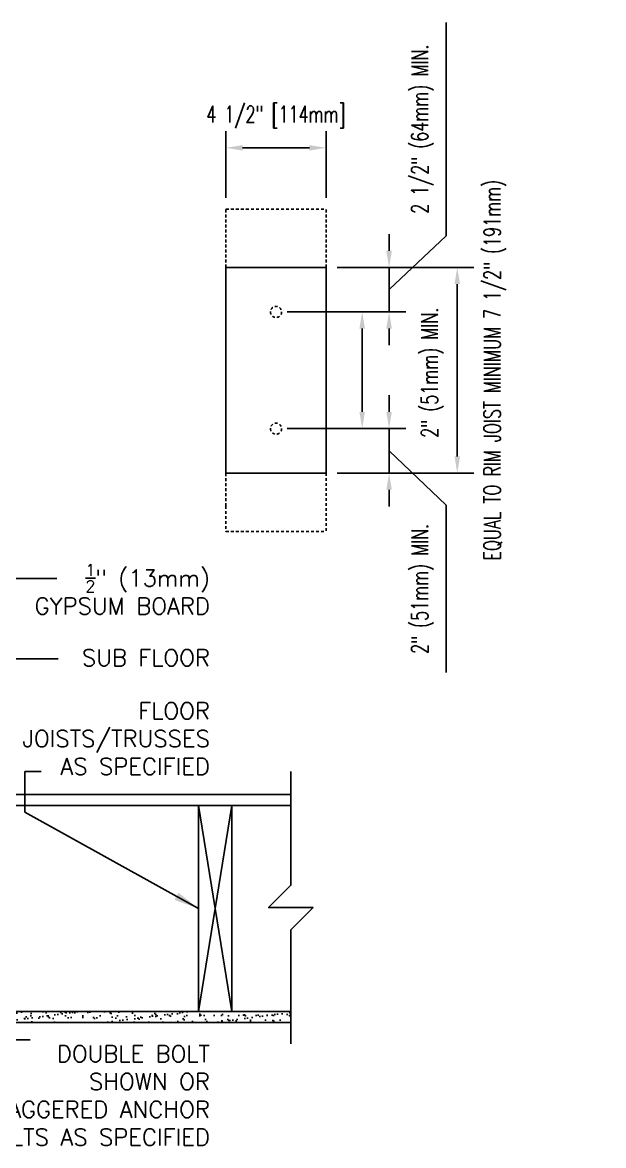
# Model space of a CAD drawing. Header units: inches. Extents: x 156 to 219, y 97 to 255.
# Drawn here: x 192.5 to 218.6, y 130.2 to 180.7 of the extents above; entities that cross this region are included whole.
import ezdxf

# ---------------------------------------------------------------- set-up
doc = ezdxf.new("R2010")
doc.units = ezdxf.units.IN
doc.header["$MEASUREMENT"] = 0
doc.header["$PDMODE"] = 3
doc.header["$PDSIZE"] = 0.0625
doc.linetypes.add('HIDDEN2', pattern=[0.1875, 0.125, -0.0625])
for name, color, linetype in [('HATCH', 12, 'Continuous'), ('line25', 2, 'Continuous'), ('LINE9', 9, 'Continuous'), ('TEXT', 4, 'Continuous')]:
    doc.layers.add(name, color=color, linetype=linetype)
doc.styles.add('DIM', font='romans.shx', dxfattribs={"width": 0.7})
doc.styles.add('ROMANS', font='romans.shx', dxfattribs={"height": 0.75})
doc.dimstyles.new('ext_12', dxfattribs={"dimscale": 12, "dimtxt": 0.09375, "dimasz": 0.09375, "dimexe": 0.09375, "dimexo": 0.0625, "dimgap": 0.0625, "dimtad": 1, "dimdec": 1, "dimzin": 3, "dimdsep": 46, "dimlunit": 4, "dimtxsty": 'DIM', "dimcen": 0.09, "dimdle": 0.09375, "dimclrt": 4, "dimadec": 0, "dimazin": 0, "dimtfac": 1, "dimtdec": 1, "dimtmove": 2, "dimatfit": 3, "dimfxl": 1, "dimfrac": 2, "dimtolj": 1, "dimtzin": 0, "dimarcsym": 0})
doc.dimstyles.new('ext_8', dxfattribs={"dimscale": 8, "dimtxt": 0.09375, "dimasz": 0.09375, "dimexe": 0.09375, "dimexo": 0.0625, "dimgap": 0.0625, "dimtad": 1, "dimdec": 1, "dimzin": 3, "dimdsep": 46, "dimlunit": 4, "dimtxsty": 'DIM', "dimcen": 0.09, "dimdle": 0.09375, "dimclrt": 4, "dimadec": 0, "dimazin": 0, "dimtfac": 1, "dimtdec": 1, "dimtmove": 2, "dimatfit": 3, "dimfxl": 1, "dimfrac": 2, "dimtolj": 1, "dimtzin": 0, "dimarcsym": 0})

# ---------------------------------------------------------------- blocks, each defined once
blk = doc.blocks.new('*D1')
at = {"layer": 'Defpoints', "color": 0, "transparency": 16777216}
for p in [(201.662, 175.034), (201.662, 172.282), (206.162, 172.282)]:
    blk.add_point(p, dxfattribs=at)
at = {"layer": 'TEXT', "color": 0, "lineweight": -2, "transparency": 16777216}
for p, q in [((201.662, 172.782), (201.662, 175.784)), ((206.162, 172.782), (206.162, 175.784)), ((205.412, 175.034), (202.412, 175.034))]:
    blk.add_line(p, q, dxfattribs=at)
at = {"layer": 'TEXT', "color": 0, "transparency": 16777216}
for points in [[(202.412, 175.159), (202.412, 174.909), (201.662, 175.034)], [(205.412, 175.159), (205.412, 174.909), (206.162, 175.034)]]:
    blk.add_solid(points, dxfattribs=at)
at = {"layer": 'TEXT', "color": 4, "transparency": 16777216, "insert": (203.912, 176.42), "char_height": 0.75, "attachment_point": 5, "style": 'DIM'}
blk.add_mtext('\\A1;4 1/2" [114mm]', dxfattribs=at)
blk = doc.blocks.new('*D2')
at = {"layer": 'Defpoints', "color": 0, "transparency": 16777216}
for p in [(206.162, 169.657), (206.162, 160.407), (212.055, 160.407)]:
    blk.add_point(p, dxfattribs=at)
at = {"layer": 'TEXT', "color": 0, "lineweight": -2, "transparency": 16777216}
for p, q in [((206.662, 169.657), (212.805, 169.657)), ((212.055, 168.907), (212.055, 161.157)), ((206.662, 160.407), (212.805, 160.407))]:
    blk.add_line(p, q, dxfattribs=at)
at = {"layer": 'TEXT', "color": 0, "transparency": 16777216}
for points in [[(211.93, 168.907), (212.18, 168.907), (212.055, 169.657)], [(211.93, 161.157), (212.18, 161.157), (212.055, 160.407)]]:
    blk.add_solid(points, dxfattribs=at)
at = {"layer": 'TEXT', "color": 4, "transparency": 16777216, "insert": (213.75, 165.032), "char_height": 0.75, "attachment_point": 5, "rotation": 90, "style": 'DIM'}
blk.add_mtext('\\A1;EQUAL TO RIM JOIST MINIMUM 7 1/2" (191mm) ', dxfattribs=at)
blk = doc.blocks.new('*D3')
at = {"layer": 'Defpoints', "color": 0, "transparency": 16777216}
for p in [(203.912, 162.407), (208.991, 162.407), (206.162, 160.407)]:
    blk.add_point(p, dxfattribs=at)
at = {"layer": 'TEXT', "color": 0, "lineweight": -2, "transparency": 16777216}
for p, q in [((208.991, 163.157), (208.991, 163.907)), ((204.412, 162.407), (209.741, 162.407)), ((208.991, 160.407), (208.991, 162.407)), ((208.991, 160.407), (208.991, 162.407)), ((208.991, 161.407), (211.562, 158.963)), ((206.662, 160.407), (209.741, 160.407)), ((208.991, 159.657), (208.991, 158.907)), ((211.562, 158.963), (211.562, 151.438))]:
    blk.add_line(p, q, dxfattribs=at)
at = {"layer": 'TEXT', "color": 0, "transparency": 16777216}
for points in [[(208.866, 163.157), (209.116, 163.157), (208.991, 162.407)], [(208.866, 159.657), (209.116, 159.657), (208.991, 160.407)]]:
    blk.add_solid(points, dxfattribs=at)
at = {"layer": 'TEXT', "color": 4, "transparency": 16777216, "insert": (210.491, 155.2), "char_height": 0.75, "attachment_point": 5, "rotation": 90, "style": 'DIM'}
blk.add_mtext('\\A1;2" (51mm) MIN.', dxfattribs=at)
blk = doc.blocks.new('*D4')
at = {"layer": 'Defpoints', "color": 0, "transparency": 16777216}
for p in [(203.912, 167.657), (207.783, 167.657), (203.912, 162.407)]:
    blk.add_point(p, dxfattribs=at)
at = {"layer": 'TEXT', "color": 0, "lineweight": -2, "transparency": 16777216}
for p, q in [((204.412, 167.657), (208.533, 167.657)), ((207.783, 163.157), (207.783, 166.907)), ((204.412, 162.407), (208.533, 162.407))]:
    blk.add_line(p, q, dxfattribs=at)
at = {"layer": 'TEXT', "color": 0, "transparency": 16777216}
for points in [[(207.658, 166.907), (207.908, 166.907), (207.783, 167.657)], [(207.658, 163.157), (207.908, 163.157), (207.783, 162.407)]]:
    blk.add_solid(points, dxfattribs=at)
at = {"layer": 'TEXT', "color": 4, "transparency": 16777216, "insert": (210.937, 164.922), "char_height": 0.75, "attachment_point": 5, "rotation": 90, "style": 'DIM'}
blk.add_mtext('\\A1;2" (51mm) MIN.', dxfattribs=at)
blk = doc.blocks.new('*D5')
at = {"layer": 'Defpoints', "color": 0, "transparency": 16777216}
for p in [(206.162, 169.657), (208.991, 169.657), (203.912, 167.657)]:
    blk.add_point(p, dxfattribs=at)
at = {"layer": 'TEXT', "color": 0, "lineweight": -2, "transparency": 16777216}
for p, q in [((211.562, 171.072), (211.562, 180.672)), ((208.991, 170.407), (208.991, 171.157)), ((208.991, 168.657), (211.562, 171.072)), ((206.662, 169.657), (209.741, 169.657)), ((208.991, 167.657), (208.991, 169.657)), ((208.991, 167.657), (208.991, 169.657)), ((204.412, 167.657), (209.741, 167.657)), ((208.991, 166.907), (208.991, 166.157))]:
    blk.add_line(p, q, dxfattribs=at)
at = {"layer": 'TEXT', "color": 0, "transparency": 16777216}
for points in [[(208.866, 170.407), (209.116, 170.407), (208.991, 169.657)], [(208.866, 166.907), (209.116, 166.907), (208.991, 167.657)]]:
    blk.add_solid(points, dxfattribs=at)
at = {"layer": 'TEXT', "color": 4, "transparency": 16777216, "insert": (210.491, 175.872), "char_height": 0.75, "attachment_point": 5, "rotation": 90, "style": 'DIM'}
blk.add_mtext('\\A1;2 1/2" (64mm) MIN.', dxfattribs=at)

msp = doc.modelspace()

# ---------------------------------------------------------------- hatches: boundary and pattern name
at = {"layer": 'HATCH'}
h = msp.add_hatch(dxfattribs=at)
h.set_pattern_fill('AR-SAND', color=256, scale=0.25, style=0)
h.set_pattern_definition([(37.5, (77.33635, 15.8323), (-0.0157483, 0.4817059), [0, -0.38, 0, -0.425, 0, -0.40625]), (7.5, (77.33635, 15.8323), (0.4424442, 0.7055365), [0, -0.205, 0, -0.3425, 0, -0.13125]), (327.5, (77.02885, 15.8323), (0.7785355, 0.0014148), [0, -0.125, 0, -0.45, 0, -0.5875]), (317.5, (77.02885, 15.8323), (0.7515317, 0.219419), [0, -0.0625, 0, -0.295, 0, -0.3375])])
h.paths.add_polyline_path([(188.422, 136.203), (188.422, 135.703), (204.578, 135.703), (204.578, 136.203)])

# ---------------------------------------------------------------- linework, layer by layer
for p, q in [((201.922, 145.453), (200.422, 136.203)), ((200.422, 145.453), (201.922, 136.203))]:
    msp.add_line(p, q, dxfattribs=at)
at = {"layer": 'line25'}
for p, q in [((188.422, 145.453), (204.578, 145.453)), ((200.422, 136.203), (200.422, 145.453)), ((201.922, 136.203), (201.922, 145.453)), ((188.422, 136.203), (204.578, 136.203))]:
    msp.add_line(p, q, dxfattribs=at)
at = {"layer": 'LINE9', "linetype": 'HIDDEN2'}
for p, q in [((201.662, 172.282), (206.162, 172.282)), ((201.662, 169.657), (201.662, 172.282)), ((206.162, 169.657), (206.162, 172.282)), ((201.662, 158.925), (201.662, 161.55)), ((206.162, 160.407), (206.162, 157.782)), ((201.662, 158.925), (201.662, 157.782)), ((201.662, 157.782), (206.162, 157.782))]:
    msp.add_line(p, q, dxfattribs=at)
at = {"layer": 'LINE9'}
for p, q in [((201.662, 169.657), (201.662, 160.407)), ((201.662, 169.657), (206.162, 169.657)), ((206.162, 160.407), (206.162, 169.657)), ((201.662, 160.407), (206.162, 160.407)), ((188.422, 145.953), (204.578, 145.953)), ((188.422, 135.703), (204.578, 135.703))]:
    msp.add_line(p, q, dxfattribs=at)
msp.add_lwpolyline([(204.578, 146.996), (204.578, 141.871), (203.578, 140.871), (205.578, 140.871), (204.578, 139.871), (204.578, 134.746)], dxfattribs=at)
at = {"layer": 'LINE9', "linetype": 'HIDDEN2'}
for centre in [(203.912, 167.657), (203.912, 162.407)]:
    msp.add_circle(centre, 0.25, dxfattribs=at)
at = {"layer": 'TEXT'}
msp.add_line((192.632, 146.993), (193.362, 146.993), dxfattribs=at)

# ---------------------------------------------------------------- texts
at = {"layer": 'TEXT', "char_height": 0.75, "attachment_point": 6, "style": 'ROMANS'}
for s, insert, width in [('\\A1;{\\H0.7x;\\S1/2;}" (13mm) GYPSUM BOARD', (200.941, 155.185), 9.34292), ('\\A1;{\\H1x;SUB FLOOR}', (200.941, 152.106), 11.43486), ('\\A1;FLOOR JOISTS/TRUSSES \\PAS SPECIFIED', (200.941, 148.468), 11.43486), ('DOUBLE BOLT SHOWN OR STAGGERED ANCHOR BOLTS AS SPECIFIED', (200.941, 132.42), 11.43486)]:
    msp.add_mtext(s, dxfattribs=dict(at, insert=insert, width=width))

# ---------------------------------------------------------------- dimensions: what is measured, and where the dimension line sits
at = {"layer": 'TEXT'}
for base, p1, p2, text, override, picture, middle in [((208.991, 169.657), (203.912, 167.657), (206.162, 169.657), '2 1/2" (64mm) MIN.', {"dimtmove": 1}, '*D5', (211.562, 171.572)), ((207.783, 167.657), (203.912, 162.407), (203.912, 167.657), '2" (51mm) MIN.', {"dimtmove": 2}, '*D4', (210.937, 164.922)), ((208.991, 162.407), (206.162, 160.407), (203.912, 162.407), '2" (51mm) MIN.', {"dimtmove": 1}, '*D3', (211.562, 158.463))]:
    dim = msp.add_linear_dim(base=base, p1=p1, p2=p2, angle=90, text=text, dimstyle='ext_8', override=override, dxfattribs=at)
    dim.commit()
    dim.dimension.update_dxf_attribs({"geometry": picture, "text_midpoint": middle, "dimtype": 160})
dim = msp.add_linear_dim(base=(201.662, 175.034), p1=(206.162, 172.282), p2=(201.662, 172.282), dimstyle='ext_8', dxfattribs=at)
dim.commit()
dim.dimension.update_dxf_attribs({"geometry": '*D1', "text_midpoint": (203.912, 176.42), "dimtype": 160})
dim = msp.add_linear_dim(base=(212.055, 160.407), p1=(206.162, 169.657), p2=(206.162, 160.407), angle=90, text='EQUAL TO RIM JOIST MINIMUM 7 1/2" (191mm) ', dimstyle='ext_8', dxfattribs=at)
dim.commit()
dim.dimension.update_dxf_attribs({"geometry": '*D2', "text_midpoint": (213.75, 165.032), "dimtype": 160})

# ---------------------------------------------------------------- leaders
for points in [[(188.922, 155.674), (194.066, 155.674)], [(189.686, 145.953), (191.693, 152.06), (194.116, 152.06)], [(200.422, 140.828), (192.632, 145.161), (192.632, 146.993)], [(190.672, 137.703), (191.761, 134.928), (192.857, 134.928)]]:
    msp.add_leader(points, dimstyle='ext_12', override={"dimgap": 0.0625, "dimtad": 0}, dxfattribs=at)

doc.saveas('drawing.dxf')
